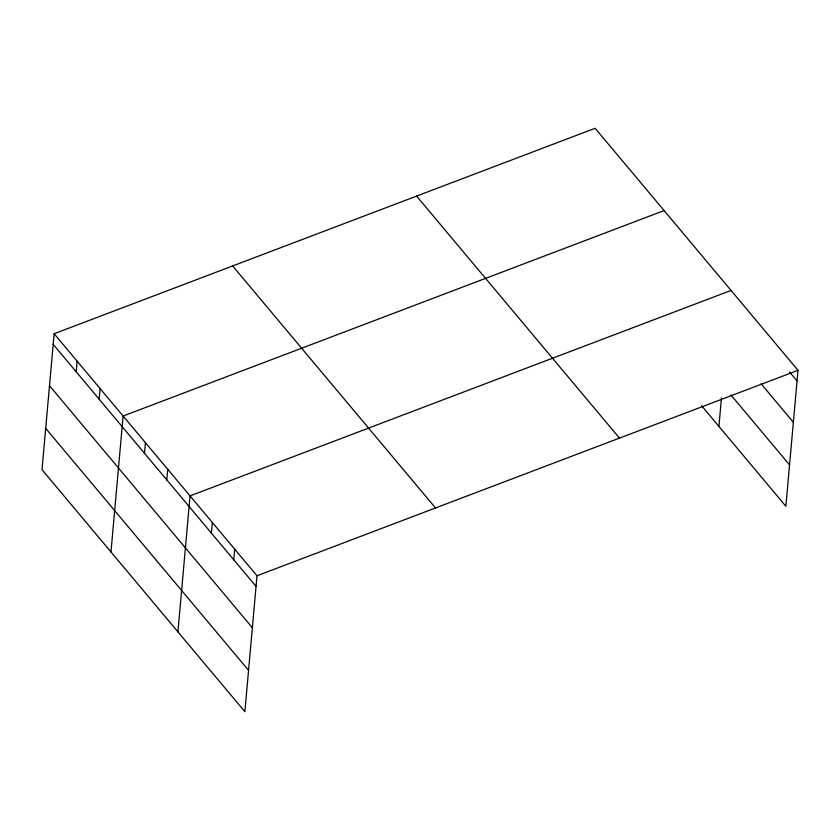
<?xml version="1.0" encoding="UTF-8"?>
<svg xmlns="http://www.w3.org/2000/svg" width="840" height="840" viewBox="0 0 840 840"><rect width="100%" height="100%" fill="white"/><g stroke="black" fill="none" stroke-linecap="round" stroke-linejoin="round"><path stroke-width="1.26" d="M54.138 333.743L42 469.686L244.871 711.722L256.998 575.768L54.138 333.743L595.13 128.279L798 370.314L785.862 506.257L701.568 405.689M76.177 371.784L77.123 361.169M99.173 399.21L100.117 388.605M110.975 551.975L123.113 416.031L664.104 210.567M144.48 453.264L145.425 442.649M166.792 479.892L167.738 469.276M177.922 631.848L190.05 495.894L731.052 290.441M211.417 533.138L212.373 522.522M233.741 559.755L234.685 549.139M718.925 426.394L721.455 397.95M256.998 575.768L798 370.314M789.611 372.046L797.055 380.919M761.124 383.828L793.359 422.289M730.874 394.894L789.558 464.898M416.608 196.088L619.469 438.113M232.659 265.944L435.53 507.969M53.182 344.358L256.053 586.383M49.497 385.718L252.357 627.743M45.696 428.327L248.556 670.351"/></g></svg>
